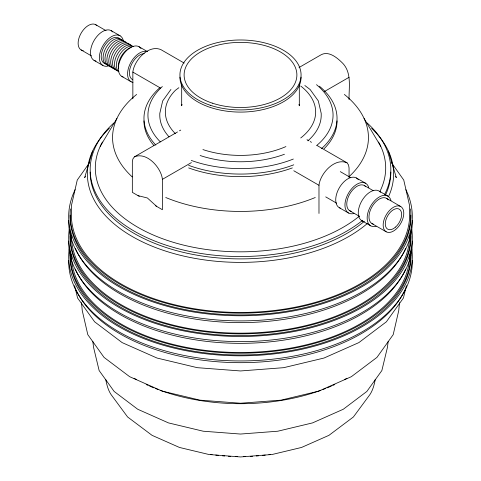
<?xml version="1.0" encoding="UTF-8"?>
<svg xmlns="http://www.w3.org/2000/svg" width="481" height="481" viewBox="0 0 481 481"><rect width="100%" height="100%" fill="white"/><g stroke="black" fill="none" stroke-linecap="round" stroke-linejoin="round"><path stroke-width="0.72" d="M399.507 302.609L398.755 310.528L393.205 334.638L376.954 357.395L351.358 376.683L318.891 391.065M388.179 341.378L387.445 347.312L381.866 370.556L366.853 391.444L343.284 409.253L312.518 422.907L277.777 431.216L240.5 434.048L203.222 431.216L168.482 422.907L137.716 409.253L114.147 391.444L99.134 370.556L93.554 347.312L92.821 341.378M132.852 98.779L132.852 72.102C134.043 60.498 148.461 44.246 160.907 49.633L184.163 63.059M318.981 213.45L318.981 185.293C320.172 173.689 334.596 157.437 347.041 162.825L348.539 164.983L349.056 167.929L349.056 177.561M182.01 104.323L181.68 105.79L181.698 84.025M375.294 379.317C374.116 385.353 372.571 391.558 368.566 396.404L353.403 416.967L328.95 435.335L301.533 447.456L272.09 454.497L240.5 456.95L208.91 454.497L179.467 447.456L152.05 435.335L127.597 416.967L112.434 396.404C108.429 391.558 106.884 385.353 105.706 379.317M406.403 285.612L403.439 297.986L386.363 321.819L358.85 342.61L323.972 358.044L283.706 367.676L240.5 370.959L197.294 367.676L157.028 358.044L122.15 342.61L94.637 321.819L77.561 297.986L74.597 285.612M92.592 151.1L84.65 177.669L85.522 176.455M100.252 146.308L116.925 118.452M177.525 131.944L134.349 156.872L132.852 159.025L132.335 161.977L132.335 192.358L139.322 196.392M89.749 162.416L77.255 180.032L71.386 205.718L71.35 214.797A169.15 97.655 0 0 0 240.5 312.452A169.15 97.655 0 0 0 409.65 214.797L409.614 205.718L403.745 180.032L391.251 162.416M170.941 89.436L162.674 100.938L159.8 113.378L159.782 115.157A80.718 46.603 0 0 0 168.999 136.784M178.86 87.716L175.409 90.308A75.162 43.392 0 0 0 175.409 133.7M179.455 130.832L180.748 130.086M299.032 67.52L320.995 54.84C328.295 50.697 336.423 57.167 341.534 62.115C352.182 71.711 348.809 86.923 349.056 99.537M155.423 205.688L162.41 209.722L162.41 179.335L191.408 162.596M324.507 91.48L349.056 77.309M134.349 156.872C146.801 151.479 161.219 167.731 162.41 179.335M318.65 391.149L280.952 400.162L240.5 403.24L200.048 400.162L162.35 391.149M138.035 195.647L147.372 197.974L156.71 206.433M162.109 391.065L129.642 376.683L104.046 357.395L87.795 334.638L82.245 310.528L81.493 302.609M306.992 139.706L308.928 140.825M310.221 141.57L311.514 142.316M317.328 145.671L347.041 162.825M111.195 30.664L120.082 35.792M139.045 46.741L147.661 51.714M95.725 24.711L106.036 30.664M356.421 177.97L365.65 183.297M387.86 196.122L378.974 190.993A17.154 9.903 -60 0 0 361.021 202.381A17.154 9.903 -60 0 0 363.666 221.38M340.283 171.633L350.613 177.597M364.357 185.534L373.244 190.662M386.574 198.352L400.751 206.541A14.574 8.417 -60 0 1 396.134 229.118A14.574 8.417 -60 0 1 383.513 221.831A14.574 8.417 -60 0 1 400.751 206.541M132.852 72.102L160.624 88.137M293.789 170.749L318.981 185.293M81.151 49.952L91.462 55.904M94.042 60.372L102.928 65.5M121.897 76.449L131.121 81.776M325.709 196.873L336.682 203.21M349.783 210.774L359.301 216.27M371.999 223.599L386.177 231.788M339.267 207.678L348.497 213.005M361.82 220.701L370.707 225.829M304.84 85.504L310.179 89.562L318.326 100.938L321.2 113.378L321.218 115.157A80.718 46.603 0 0 1 307.894 140.807M395.478 176.455L396.35 177.669L388.407 151.1M364.075 118.452L380.748 146.308M298.99 104.323L299.32 105.79L299.302 84.025M301.07 77.122A60.57 34.969 0 0 1 240.5 112.091A60.57 34.969 0 0 1 179.93 77.122M316.516 84.674A92.562 53.439 0 0 1 316.516 145.647M293.338 159.037A92.562 53.439 0 0 1 191.276 160.413M160.341 141.877A92.562 53.439 0 0 1 162.337 86.538M319.402 86.219A96.537 55.736 0 0 1 321.585 148.575M293.759 164.815A96.537 55.736 0 0 1 188.654 165.344M155.832 145.1A96.537 55.736 0 0 1 159.951 87.614M344.36 94.438A127.934 73.864 0 0 1 349.29 176.437M315.265 197.505A127.934 73.864 0 0 1 165.735 197.505M132.233 176.918A127.934 73.864 0 0 1 136.64 94.438M367.135 122.962A150.331 86.79 0 0 1 384.487 194.673M362.71 220.274A150.331 86.79 0 0 1 156.193 241.594A150.331 86.79 0 0 1 113.865 122.962M367.436 223.431A153.126 88.408 0 0 1 158.117 248.503A153.126 88.408 0 0 1 109.367 128.337M371.633 128.337A153.126 88.408 0 0 1 388.407 196.867M300.727 86.039A75.162 43.392 0 0 1 300.727 137.963M285.912 146.579A75.162 43.392 0 0 1 202.922 149.585M378.529 142.003A145.19 83.826 0 0 1 379.846 191.546M359.451 216.071A145.19 83.826 0 0 1 175.649 243.001A145.19 83.826 0 0 1 102.471 142.003M405.862 189.658A171.807 99.188 0 0 1 240.5 315.764A171.807 99.188 0 0 1 75.138 189.658M410.552 208.94A170.358 98.352 0 0 1 240.5 313.149A170.358 98.352 0 0 1 70.448 208.94M410.834 215.115A170.358 98.352 0 0 1 240.5 314.923A170.358 98.352 0 0 1 70.166 215.115M412.289 220.274A171.807 99.188 0 0 1 240.5 320.893A171.807 99.188 0 0 1 68.711 220.274M410.684 231.127A170.358 98.352 0 0 1 240.5 333.868A170.358 98.352 0 0 1 70.316 231.127M410.834 235.828A170.358 98.352 0 0 1 240.5 335.642A170.358 98.352 0 0 1 70.166 235.828M411.76 229.389A171.807 99.188 0 0 1 240.5 336.478A171.807 99.188 0 0 1 69.24 229.389M412.289 240.987A171.807 99.188 0 0 1 240.5 341.606A171.807 99.188 0 0 1 68.711 240.987M410.738 251.196A170.358 98.352 0 0 1 240.5 353.198A170.358 98.352 0 0 1 70.262 251.196M410.834 255.164A170.358 98.352 0 0 1 240.5 354.978A170.358 98.352 0 0 1 70.166 255.164M411.76 248.719A171.807 99.188 0 0 1 240.5 355.814A171.807 99.188 0 0 1 69.24 248.719M412.289 260.323A171.807 99.188 0 0 1 240.5 360.942A171.807 99.188 0 0 1 68.711 260.323M284.445 154.251A80.718 46.603 0 0 1 200.138 155.519M337.037 120.893A96.537 55.736 0 0 1 324.104 148.761M292.346 167.911A96.537 55.736 0 0 1 188.654 167.911M153.812 145.418A96.537 55.736 0 0 1 143.963 120.893M390.831 172.102A150.331 86.79 0 0 1 385.708 194.565M364.412 221.242A150.331 86.79 0 0 1 195.941 254.99A150.331 86.79 0 0 1 90.169 172.102M405.687 248.31A170.358 98.352 0 0 1 240.5 322.619A170.358 98.352 0 0 1 75.313 248.31M409.65 235.51A169.15 97.655 0 0 1 240.5 333.171A169.15 97.655 0 0 1 71.35 235.51M405.687 269.029A170.358 98.352 0 0 1 240.5 343.338A170.358 98.352 0 0 1 75.313 269.029M409.65 254.846A169.15 97.655 0 0 1 240.5 352.501A169.15 97.655 0 0 1 71.35 254.846M405.687 288.366A170.358 98.352 0 0 1 240.5 362.674A170.358 98.352 0 0 1 75.313 288.366M346.909 378.252A150.487 86.881 0 0 1 344.48 379.623M334.818 384.517A150.487 86.881 0 0 1 332.792 385.443M331.427 386.051A150.487 86.881 0 0 1 327.26 387.812M325.847 388.377A150.487 86.881 0 0 1 322.998 389.484M320.839 390.283A150.487 86.881 0 0 1 160.161 390.283M158.002 389.484A150.487 86.881 0 0 1 155.153 388.377M153.74 387.812A150.487 86.881 0 0 1 149.573 386.051M148.208 385.443A150.487 86.881 0 0 1 146.182 384.517M136.52 379.623A150.487 86.881 0 0 1 134.091 378.252M270.358 454.371A115.362 66.606 0 0 1 268.909 454.587M265.253 455.092A115.362 66.606 0 0 1 262.295 455.441M258.562 455.82A115.362 66.606 0 0 1 256.313 456.012M252.543 456.277A115.362 66.606 0 0 1 250.276 456.403M245.749 456.571A115.362 66.606 0 0 1 243.494 456.619M237.506 456.619A115.362 66.606 0 0 1 235.251 456.571M230.724 456.403A115.362 66.606 0 0 1 228.457 456.277M224.687 456.012A115.362 66.606 0 0 1 222.438 455.82M218.705 455.441A115.362 66.606 0 0 1 215.747 455.092M212.091 454.587A115.362 66.606 0 0 1 210.642 454.371M108.363 65.987A17.154 9.903 -60 0 1 102.928 45.695A17.154 9.903 -60 0 1 123.22 40.26M95.887 61.051A17.154 9.903 -60 0 1 94.042 40.566A17.154 9.903 -60 0 1 112.704 31.92M106.355 63.931A14.574 8.417 -60 0 1 103.908 46.994A14.574 8.417 -60 0 1 119.949 38.949M123.088 76.972A17.154 9.903 -60 0 1 122.475 55.688A17.154 9.903 -60 0 1 140.975 48.533M132.96 82.461A17.154 9.903 -60 0 1 129.84 64.46A17.154 9.903 -60 0 1 147.078 51.551M132.413 79.545A14.574 8.417 -60 0 1 131.319 64.827A14.574 8.417 -60 0 1 144.258 53.619M83.285 50.613A14.574 8.417 -60 0 1 80.838 33.676A14.574 8.417 -60 0 1 96.879 25.631M108.249 65.025A14.574 8.417 -60 0 1 105.802 48.088A14.574 8.417 -60 0 1 121.843 40.043M109.391 65.999A14.574 8.417 -60 0 1 108.333 48.088A14.574 8.417 -60 0 1 124.224 41.733M112.043 67.214A14.574 8.417 -60 0 1 109.596 50.277A14.574 8.417 -60 0 1 125.637 42.238M113.937 68.308A14.574 8.417 -60 0 1 110.913 52.501A14.574 8.417 -60 0 1 126.377 42.406M115.079 69.282A14.574 8.417 -60 0 1 114.027 51.371A14.574 8.417 -60 0 1 129.912 45.022M116.973 70.376A14.574 8.417 -60 0 1 115.596 53.012A14.574 8.417 -60 0 1 131.325 45.521M118.873 71.477A14.574 8.417 -60 0 1 116.883 55.225A14.574 8.417 -60 0 1 132.071 45.689M118.783 71.615A14.574 8.417 -60 0 1 119.39 55.201A14.574 8.417 -60 0 1 133.303 46.471M118.47 68.663A14.574 8.417 -60 0 1 131.241 47.469M379.515 191.348A17.154 9.903 -60 0 1 380.483 192.25M376.142 226.317A17.154 9.903 -60 0 1 370.707 206.024A17.154 9.903 -60 0 1 390.999 200.589M351.16 211.315A14.574 8.417 -60 0 1 349.783 193.945A14.574 8.417 -60 0 1 365.512 186.454M353.932 213.492A17.154 9.903 -60 0 1 348.497 193.2A17.154 9.903 -60 0 1 368.789 187.764M340.464 208.201A17.154 9.903 -60 0 1 339.851 186.917A17.154 9.903 -60 0 1 358.345 179.762M373.376 224.14A14.574 8.417 -60 0 1 372.318 206.223A14.574 8.417 -60 0 1 388.209 199.874M210.215 105.231A60.57 34.969 0 0 0 301.07 74.952A60.57 34.969 0 0 0 210.215 44.667A60.57 34.969 0 0 0 210.215 105.231M212.307 103.144A56.385 32.552 0 0 0 296.885 74.952A56.385 32.552 0 0 0 212.307 46.759A56.385 32.552 0 0 0 212.307 103.144M395.58 227.062A11.568 6.68 -60 0 0 399.248 209.151A11.568 6.68 -60 0 0 385.564 221.284A11.568 6.68 -60 0 0 395.58 227.062"/></g></svg>
